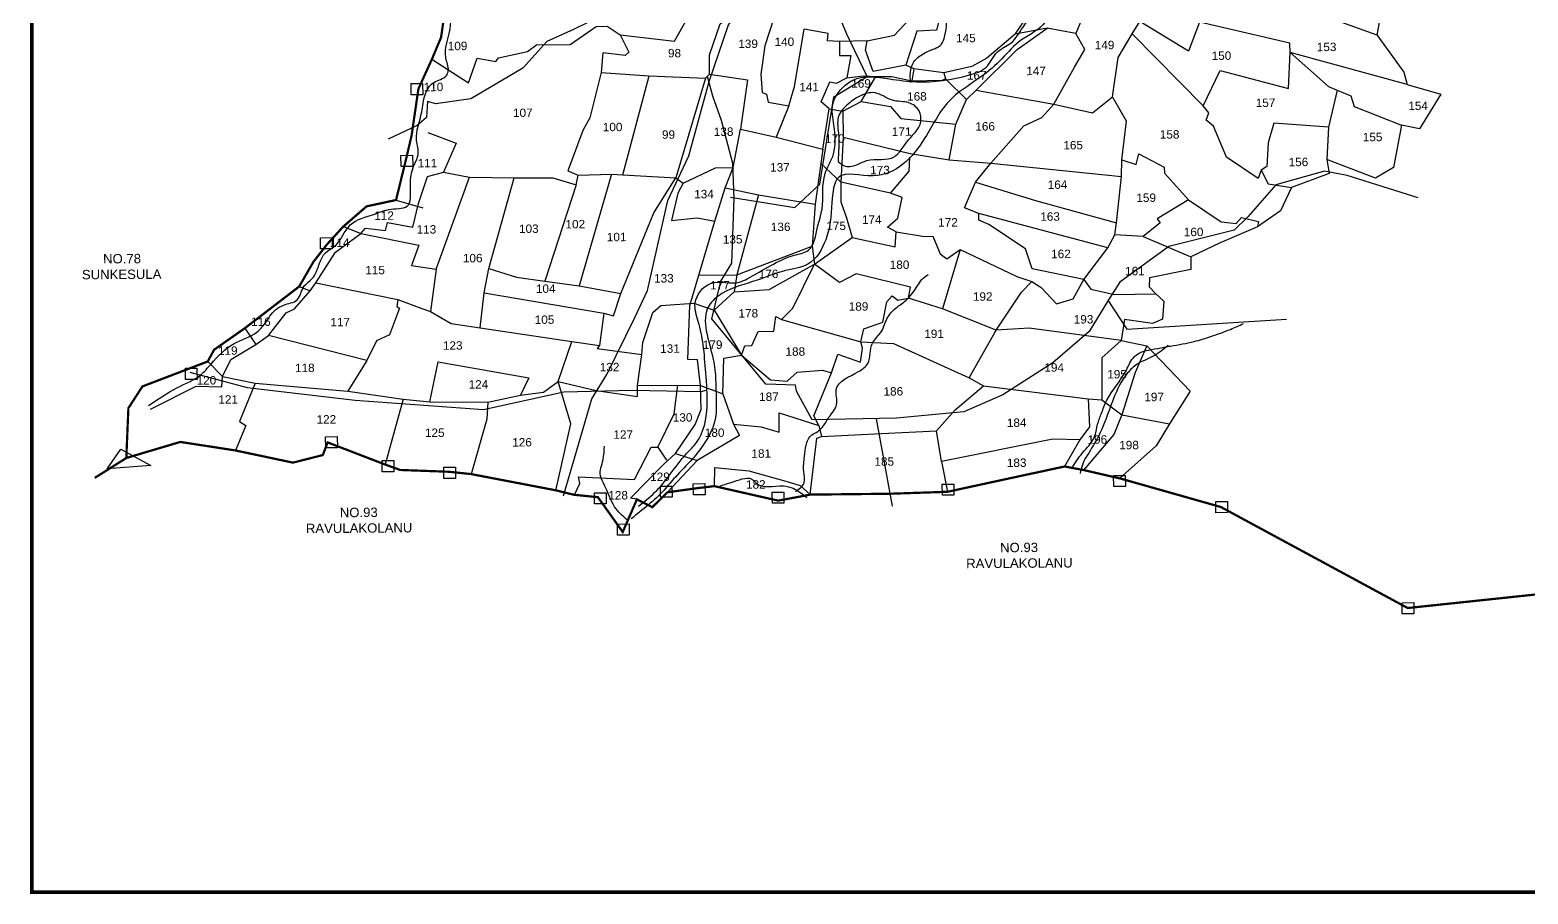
# Model space of a CAD drawing. Header units: inches. Extents: x 200798 to 217883, y 1619867 to 1626420.
# Drawn here: x 200798 to 204829, y 1619972 to 1622296 of the extents above; entities that cross this region are included whole.
import ezdxf
from ezdxf.enums import TextEntityAlignment as Align

# ---------------------------------------------------------------- set-up
doc = ezdxf.new("R2010")
doc.units = ezdxf.units.IN
doc.header["$LTSCALE"] = 15
doc.header["$MEASUREMENT"] = 0
for name, color, linetype in [('DIMENSION', 7, 'Continuous'), ('PLOT', 7, 'Continuous'), ('ROAD', 1, 'Continuous'), ('STREAM', 4, 'Continuous'), ('TEXT', 1, 'Continuous'), ('VILLAGAE BOUNDRY STONES', 1, 'Continuous'), ('VILLAGE BOUNADRY', 5, 'Continuous'), ('VILLAGE BOUNDRY', 5, 'Continuous')]:
    doc.layers.add(name, color=color, linetype=linetype)
doc.styles.get("Standard").update_dxf_attribs({"font": 'arial.ttf'})

msp = doc.modelspace()

# ---------------------------------------------------------------- linework, layer by layer
at = {"layer": 'PLOT'}
for points in [[(201879.9, 1622217.5), (201978.5, 1622153.4), (202001.9, 1622219.8), (202051.4, 1622211.2), (202059.1, 1622220.8), (202137.2, 1622238), (202160.9, 1622256.1), (202251.7, 1622256.7), (202321.4, 1622304.7), (202351.2, 1622305.5), (202386.6, 1622282.5), (202532.9, 1622265.7), (202578.9, 1622347.7), (202621.3, 1622343.2), (202646.8, 1622370.8), (202683.6, 1622395.5), (202698, 1622379.5), (202736.8, 1622412.8), (202781.9, 1622441.2), (202780, 1622478.3)], [(204456.7, 1622463.8), (204422.3, 1622282.2), (204495.4, 1622181.8), (204503.7, 1622148.8), (204594.2, 1622122.6), (204536.7, 1622030.2), (204488.4, 1622039.7), (204467.6, 1621925.8), (204418.7, 1621896.9), (204287.8, 1621947.7), (204294.3, 1621909.4), (204192.6, 1621872), (204162.7, 1621809.3), (204101.3, 1621766), (204000.6, 1621723.3), (203922.2, 1621685.2), (203922.1, 1621651.6), (203810.5, 1621629.4), (203809.7, 1621605.3), (203827.8, 1621585.8), (203849.3, 1621566.3), (203845.2, 1621518), (203818.5, 1621506.2), (203743.3, 1621517.3), (203734.8, 1621460.9), (203803.7, 1621446.2), (203919.9, 1621324.7), (203864.2, 1621236.3), (203828.9, 1621177.1), (203730.2, 1621089.7)], [(202902.9, 1622386.7), (202799.4, 1622402.5), (202784.2, 1622341), (202800.5, 1622330.5), (202775.4, 1622253), (202764.7, 1622177.2), (202768.2, 1622127.8), (202780.1, 1622122.9), (202784.6, 1622101.6), (202839.8, 1622091.4), (202855.1, 1622143.4), (202881.8, 1622297.9)], [(203050.5, 1622266.5), (203124.6, 1622281.6), (203176.6, 1622337.3), (203206, 1622422.7)], [(203660.7, 1622404.6), (203612, 1622285.8), (203535.4, 1622300.8), (203502.5, 1622294.2), (203449.1, 1622284.6), (203482.4, 1622333)], [(202386.6, 1622282.5), (202409.7, 1622236.3), (202399.7, 1622226.9), (202339.6, 1622234), (202334.9, 1622181.7), (202464, 1622172.6), (202616.2, 1622166.2), (202626.7, 1622176.9), (202626.4, 1622228.8), (202655.2, 1622312.2), (202687, 1622336.8), (202698, 1622379.5)], [(204217.3, 1622356), (204422.3, 1622282.2)], [(203247.1, 1622333.4), (203237.4, 1622295.1), (203184.7, 1622292.6), (203155.2, 1622201.2), (203067.4, 1622184.2), (203046.2, 1622241.1), (203050.5, 1622266.5), (202976.3, 1622265.1), (202944.6, 1622266.6), (202946.2, 1622286.6), (202881.8, 1622297.9)], [(203633.6, 1621624.9), (203698.6, 1621709.4), (203717, 1621745), (203721.6, 1621776.9), (203735.1, 1621901.7), (203736.6, 1621946.7), (203748.5, 1622050.3), (203711.3, 1622115.5), (203726.2, 1622221.3), (203763.7, 1622285), (203784.6, 1622318.5)], [(204503.7, 1622148.8), (204188.8, 1622235.5), (204188.6, 1622259.9), (203944.8, 1622316.9), (203915.5, 1622238.9), (203784.6, 1622318.5)], [(201868.5, 1622020.2), (201944.6, 1621991.5), (201910.5, 1621913.6), (201981.1, 1621899.7), (202101.3, 1621898.2), (202205.3, 1621898.4), (202267.6, 1621879.1), (202273.4, 1621905.4), (202363.2, 1621907.7), (202393.7, 1621906.1), (202536.1, 1621897.6), (202556, 1621883.4), (202642.9, 1621925.2), (202690.1, 1621925.5), (202709.7, 1622029), (202806.1, 1622007), (202931.3, 1621975), (202948.4, 1622083.9), (202927.5, 1622102.5), (202950.4, 1622156.4), (202968.4, 1622153), (202996.3, 1622166.9), (202996.3, 1622166.9), (203041.1, 1622172.6), (203074, 1622170.5), (203117.1, 1622170.2), (203171.5, 1622159.2), (203252.3, 1622161), (203261.3, 1622164.1), (203318.5, 1622108.4), (203344.6, 1622134.2), (203454.6, 1622243.3), (203535.4, 1622300.8)], [(202976.3, 1622265.1), (202976.7, 1622227.3), (203007, 1622226.9), (202996.3, 1622166.9)], [(203449.1, 1622284.6), (203372.8, 1622219.9), (203332.8, 1622197.6), (203256.9, 1622180.5), (203261.3, 1622164.1)], [(203633.6, 1621624.9), (203494.6, 1621653), (203477.3, 1621707), (203378, 1621772.9), (203351.8, 1621784.6), (203351, 1621801.9), (203312.5, 1621817.3), (203342.3, 1621886.6), (203383.7, 1621937.8), (203472.6, 1622037.8), (203521.2, 1622060.4), (203553.2, 1622096.3), (203608.6, 1622195.5), (203636.3, 1622242.9), (203612, 1622285.8)], [(203763.7, 1622285), (203955.1, 1622091.8), (204000.7, 1622186.4), (204184.8, 1622138.3), (204188.8, 1622235.5), (204292.2, 1622143.5), (204315.4, 1622133.7), (204352.4, 1622118.3), (204361.3, 1622090.3), (204488.4, 1622039.7)], [(203256.9, 1622180.5), (203176.9, 1622191.1), (203155.2, 1622201.2)], [(203176.9, 1622191.1), (203171.5, 1622159.2)], [(202334.9, 1622181.7), (202304.6, 1622059.8), (202285.5, 1622025.3), (202245.6, 1621916.8), (202273.4, 1621905.4)], [(202393.7, 1621906.1), (202464, 1622172.6)], [(202616.2, 1622166.2), (202536.1, 1621897.6)], [(202626.7, 1622176.9), (202728.5, 1622161.3), (202709.7, 1622029)], [(202948.4, 1622083.9), (202985.1, 1622077.4), (203034.4, 1622103.4), (203074, 1622170.5)], [(203034.4, 1622103.4), (203113.7, 1622090.2), (203141.9, 1622057.9), (203289.1, 1622042.5), (203318.5, 1622108.4)], [(203344.6, 1622134.2), (203553.2, 1622096.3), (203657.1, 1622073.1), (203711.3, 1622115.5)], [(204315.4, 1622133.7), (204292.3, 1622034.2), (204287.8, 1621947.7)], [(202839.8, 1622091.4), (202806.1, 1622007)], [(202985.1, 1622077.4), (202986.4, 1622007), (202979.7, 1621886.6), (202980.1, 1621833.3), (202995.1, 1621790.6), (203010.6, 1621738)], [(204111.3, 1621918.4), (204102.7, 1621896.5), (204017.4, 1621953.3), (203982.4, 1622036.7), (203962.9, 1622052.8), (203970.3, 1622072.8), (203955.1, 1622091.8)], [(203272, 1621946.2), (203289.1, 1622042.5)], [(204292.3, 1622034.2), (204145.4, 1622045), (204130.2, 1621991.9), (204126.3, 1621928.5), (204111.3, 1621918.4), (204130.3, 1621882.3), (204192.6, 1621872)], [(202986.4, 1622007), (203167, 1621963.3), (203272, 1621946.2), (203383.7, 1621937.8), (203735.1, 1621901.7)], [(202931.3, 1621975), (202926, 1621936.4), (202910.9, 1621827.3), (202903.1, 1621714), (202909.2, 1621666.3)], [(203113.6, 1621857), (203164.1, 1621916.3), (203165.7, 1621953.4)], [(203736.6, 1621946.7), (203774.4, 1621934.1), (203782.3, 1621962.8), (203850.1, 1621927.1), (203851.4, 1621910.3), (203915.7, 1621838.9), (204003.6, 1621779.6), (204043.6, 1621775.5), (204057.9, 1621791.2), (204104.2, 1621780.3), (204101.3, 1621766)], [(201122.6, 1621275.7), (201245.1, 1621337.6), (201314.1, 1621335.6), (201316.1, 1621364.2), (201338.8, 1621409.5), (201405.6, 1621450.1), (201439.6, 1621474.3), (201487.7, 1621535.2), (201510.4, 1621546.1), (201552.1, 1621594.3), (201567.5, 1621615.4), (201620.4, 1621698.3), (201688.4, 1621747.9), (201700.9, 1621763), (201754.9, 1621756.8), (201760.1, 1621777.8), (201828.5, 1621765.7), (201843.7, 1621829.3), (201867.7, 1621901.4), (201910.5, 1621913.6)], [(202363.2, 1621907.7), (202275.9, 1621607.3)], [(202431.4, 1621033.5), (202414.3, 1621036.4), (202503.5, 1621128), (202535.6, 1621156.4), (202588.5, 1621234.9), (202604.4, 1621274.6), (202602.4, 1621339.6), (202594.4, 1621408.5), (202568.1, 1621409.5), (202573.6, 1621554.9), (202597.6, 1621636.4), (202640.9, 1621781.2), (202668.4, 1621871.1), (202690.1, 1621925.5)], [(203128.9, 1621752.4), (203105.5, 1621765.3), (203133.6, 1621789.3), (203145.1, 1621845.3), (203113.6, 1621857), (202979.7, 1621886.6), (202926, 1621936.4)], [(201641.4, 1621767.1), (201688.4, 1621747.9), (201844.4, 1621717.3), (201824.8, 1621662.2), (201891, 1621652.6), (201981.1, 1621899.7)], [(202009.8, 1621494.7), (202020.6, 1621588.5), (202033.2, 1621654.6), (202101.3, 1621898.2)], [(202033.2, 1621654.6), (202107.5, 1621631.2), (202183.7, 1621619.7), (202275.9, 1621607.3), (202388.2, 1621587.1), (202476.8, 1621803.9), (202536.1, 1621897.6)], [(202267.6, 1621879.1), (202183.7, 1621619.7)], [(202556, 1621883.4), (202541.8, 1621857), (202524.5, 1621783.3), (202593.7, 1621790.8), (202640.9, 1621781.2)], [(202668.4, 1621871.1), (202758.7, 1621852.5), (202910.9, 1621827.3)], [(203342.3, 1621886.6), (203504.3, 1621837.1), (203721.6, 1621776.9)], [(201783.2, 1621838.4), (201855.7, 1621817.4)], [(202758.7, 1621852.5), (202700.2, 1621637.3), (202692.7, 1621591.4)], [(203915.7, 1621838.9), (203831.1, 1621787.7), (203839.3, 1621777.2), (203793.3, 1621740), (203717, 1621745)], [(203698.6, 1621709.4), (203351, 1621801.9)], [(201567.5, 1621615.4), (201788, 1621570.4), (201852.3, 1621546.3), (201876.3, 1621538.7), (201931.2, 1621506.1), (202009.8, 1621494.7), (202255.9, 1621457.5), (202330.3, 1621447.2), (202330.3, 1621447.2), (202324.5, 1621438.8), (202444.5, 1621423.3), (202446.9, 1621454.9), (202474.1, 1621536.2), (202496.1, 1621554.4), (202584.7, 1621560.6), (202639, 1621542.6), (202692.7, 1621591.4), (202787.5, 1621598.1), (202909.2, 1621666.3), (203010.6, 1621738), (203126.6, 1621712.6), (203128.9, 1621752.4), (203205.3, 1621740.6), (203227.9, 1621741.1), (203247.4, 1621693.2), (203265.1, 1621680.2), (203301, 1621705.2), (203453.2, 1621632.6), (203493.6, 1621619.1), (203519.5, 1621603.1), (203560.1, 1621559.5), (203605.1, 1621572.4), (203633.6, 1621624.9), (203653, 1621598.6), (203716.2, 1621584.6), (203827.8, 1621585.8)], [(203793.3, 1621740), (203922.2, 1621685.2)], [(202597.6, 1621636.4), (202700.2, 1621637.3), (202903.1, 1621714)], [(203301, 1621705.2), (203253.3, 1621545.9)], [(202662.4, 1621317.2), (202664.9, 1621413.3), (202712.4, 1621420.9), (202721.9, 1621446.3), (202740.7, 1621447.1), (202758, 1621484.9), (202799.5, 1621485.8), (202805.5, 1621525.4), (202820.6, 1621516.7), (202851.2, 1621547.3), (202909.2, 1621666.3)], [(203734.8, 1621460.9), (203627.6, 1621475.1), (203487, 1621494), (203397.6, 1621488.2), (203253.3, 1621545.9), (203162, 1621574.8), (203167.2, 1621603.7), (203021.7, 1621640), (202976.6, 1621616.8), (202909.2, 1621666.3)], [(201891, 1621652.6), (201876.3, 1621538.7)], [(203325, 1621360), (203397.6, 1621488.2), (203466.4, 1621590.8), (203493.6, 1621619.1)], [(201522.6, 1621605.8), (201552.1, 1621594.3)], [(202020.6, 1621588.5), (202342.5, 1621533.8), (202368.6, 1621527), (202388.2, 1621587.1)], [(202820.6, 1621516.7), (203033.5, 1621456.9), (203041.9, 1621491.6), (203093.3, 1621510.2), (203104.2, 1621564.2), (203118.5, 1621580.6), (203133.7, 1621569.4), (203162, 1621574.8)], [(201788, 1621570.4), (201785.6, 1621552.1), (201792.7, 1621547.5), (201765.3, 1621476), (201730.2, 1621459.7), (201704.3, 1621406.5), (201653.1, 1621324.2)], [(202639, 1621542.6), (202712.4, 1621420.9), (202790.7, 1621355.2), (202835.9, 1621351.3), (202862.9, 1621375), (202930.4, 1621380.9), (202954.5, 1621373.9), (202972.2, 1621424), (203033.3, 1621402.7), (203038.5, 1621440.1), (203033.5, 1621456.9), (203121.6, 1621452.8), (203325, 1621360), (203363.6, 1621338.4)], [(202342.5, 1621533.8), (202330.3, 1621447.2)], [(201375.9, 1621493.3), (201405.6, 1621450.1)], [(201704.3, 1621406.5), (201439.6, 1621474.3)], [(203734.8, 1621460.9), (203682.6, 1621414.1), (203682.7, 1621300.6)], [(202213.6, 1621057.6), (202253.6, 1621236.7), (202219.4, 1621350), (202255.9, 1621457.5)], [(202433, 1621339.2), (202444.5, 1621423.3)], [(203803.7, 1621446.2), (203771.9, 1621374.7), (203736.5, 1621260.7), (203714.6, 1621207.6), (203633.4, 1621112.2)], [(201276.5, 1621404.2), (201316.1, 1621364.2), (201404.2, 1621346.2), (201653.1, 1621324.2), (201802.3, 1621302.4), (201873.9, 1621295.8), (202030.2, 1621295.1), (202117.7, 1621313.3), (202180.3, 1621321.6), (202219.4, 1621350), (202321.8, 1621326.4), (202433.2, 1621310), (202433, 1621339.2), (202541.3, 1621340.3), (202602.4, 1621339.6), (202662.4, 1621317.2), (202691.5, 1621235.6), (202707.8, 1621205.2), (202593.9, 1621138), (202513.2, 1621052.3)], [(201873.9, 1621295.8), (201896.1, 1621402.8), (202140.4, 1621360.6), (202117.7, 1621313.3)], [(201404.2, 1621346.2), (201361.7, 1621242.9), (201378.7, 1621231.7), (201351, 1621164.9)], [(202488, 1621173.5), (202531.8, 1621263.2), (202541.3, 1621340.3)], [(202691.5, 1621235.6), (202765.4, 1621228.5), (202813.7, 1621214.5), (202814.5, 1621266.4), (202920.6, 1621231.8), (202928.3, 1621202.1), (203089.8, 1621210.8), (203237.6, 1621217.4), (203287.6, 1621273.9), (203363.6, 1621338.4), (203645.9, 1621304), (203682.7, 1621300.6), (203736.5, 1621260.7), (203864.2, 1621236.3)], [(202920.6, 1621231.8), (202907.2, 1621258.3), (202954.5, 1621373.9)], [(201802.3, 1621302.4), (201779.2, 1621218.3), (201753.9, 1621127)], [(203645.9, 1621304), (203649.4, 1621228.8), (203623.2, 1621193.1), (203582.3, 1621121.8)], [(202030.2, 1621295.1), (202027.1, 1621248.9), (201984.9, 1621101.4)], [(203623.2, 1621193.1), (203550.3, 1621195.6), (203250.8, 1621135.1), (203237.6, 1621217.4)], [(202639.7, 1621068.9), (202641.3, 1621119.4), (202732.2, 1621110.1), (202831.7, 1621082.4), (202870.2, 1621070.6), (202897.6, 1621046.1), (202915.3, 1621197.6), (202928.3, 1621202.1)], [(202263.4, 1621045.5), (202277.9, 1621075.7), (202274.3, 1621094.1), (202424.7, 1621087), (202469.5, 1621174.1), (202488, 1621173.5), (202511.4, 1621138.5)], [(202535.6, 1621156.4), (202593.9, 1621138)], [(203250.8, 1621135.1), (203267.1, 1621053.7)]]:
    msp.add_lwpolyline(points, dxfattribs=at)
at = {"layer": 'ROAD'}
for points in [[(202233.9, 1621042.9), (202310.4, 1621303.5), (202350.1, 1621369.4), (202426.3, 1621524.3), (202459.6, 1621595.3), (202514.1, 1621837.5), (202571.4, 1621957.4), (202626.2, 1622157.1), (202678, 1622309.8), (202770.3, 1622422.5), (202788, 1622468.1), (202776.1, 1622501.8), (202795.6, 1622552.6), (202871.2, 1622625.9), (202973.7, 1622728.5), (203038.4, 1622850.7), (203071.5, 1622940), (203089.2, 1623069.7), (203081.9, 1623160.3), (203103.4, 1623174.9)], [(202683.6, 1621845.7), (202856.7, 1621818), (202923.8, 1621880.7), (202960.8, 1622115.8), (203050.6, 1622170.1), (202996, 1622284.1), (202923.9, 1622460.6), (202881.9, 1622479.6), (202792.8, 1622483.2), (202650.4, 1622430.7), (202519.8, 1622389.1), (202376.2, 1622353.7), (202260.7, 1622297.1), (202189, 1622264.4), (202124, 1622193.2), (201984, 1622110.7), (201890.7, 1622097.2), (201867.7, 1622103.2), (201864.8, 1622060.3), (201840.2, 1622038.6), (201762.1, 1622001.6)], [(204533.4, 1621844.6), (204342.4, 1621904.2), (204281.9, 1621915.8), (204150.7, 1621879.4), (204075.5, 1621793), (204038.1, 1621757.2), (203862.6, 1621713.7), (203730.4, 1621617.6), (203700.6, 1621569.7), (203648.4, 1621485.2), (203550.3, 1621400.8), (203415.7, 1621314.1), (203310.8, 1621268.3), (203129.5, 1621252), (202903.1, 1621247.2), (202860.7, 1621324.1), (202857.8, 1621340.1), (202778.4, 1621342.8), (202633.3, 1621518.7), (202657.3, 1621619.7), (202687, 1621668.2), (202693.3, 1621842.6), (202689.4, 1621936.9), (202658.6, 1622052.5), (202635.6, 1622117.8), (202621.2, 1622170.2)], [(203698.6, 1621569.4), (203749.7, 1621491.1), (204179.7, 1621518.3)], [(201228.4, 1621375.7), (201382.8, 1621333.8), (201672.9, 1621300.2), (202018.6, 1621274.6), (202234.6, 1621322.5), (202418.5, 1621327.1), (202604.8, 1621323.3), (202616.7, 1621326.9)], [(203074.7, 1621250.2), (203118.3, 1621014.8)]]:
    msp.add_lwpolyline(points, dxfattribs=at)
at = {"layer": 'STREAM'}
for points, knots in [([(203713.3, 1623335.1), (203719.4, 1623166.7), (203710.4, 1623121.5), (203702.8, 1623043.3), (203702.2, 1622950), (203697.3, 1622878.5), (203730.1, 1622822), (203712.7, 1622765.1), (203731, 1622697.6), (203692.6, 1622645.5), (203657.8, 1622593.9), (203645.8, 1622538.8), (203650.6, 1622475.8), (203583.6, 1622442), (203560.9, 1622374), (203528.1, 1622300.4), (203456.4, 1622269.5), (203408.6, 1622209.6), (203344.2, 1622158.2), (203258.3, 1622106.8), (203214.1, 1622010.1), (203153.1, 1621930.7), (203070.1, 1621890.2), (202962.7, 1621926.1), (202955.2, 1621815.1), (202949.5, 1621739.1), (202901.7, 1621657.8), (202822.7, 1621650.6), (202748.6, 1621617.2), (202674.2, 1621601.9), (202593, 1621534), (202636.1, 1621437.7), (202643.9, 1621356.1), (202644.4, 1621303.8), (202646.6, 1621244.1), (202618.2, 1621188.5), (202578.3, 1621137.2), (202538.2, 1621098.9), (202490.3, 1621039.2), (202447, 1621005.5), (202416.1, 1620981.4)], [3114.346054, 3114.346054, 3114.346054, 3114.346054, 3193.735638, 3551.129199, 3860.237759, 4091.818524, 4212.253611, 4457.177755, 4617.051632, 4846.70395, 5023.899045, 5212.94387, 5382.461137, 5568.906108, 5838.426719, 6049.483577, 6310.152673, 6539.289079, 6771.900422, 7096.627169, 7466.504332, 7759.012172, 8032.626799, 8327.488701, 8551.314179, 8873.504696, 9132.118729, 9339.457715, 9587.947941, 9909.075697, 10059.676047, 10522.132654, 10699.888244, 10862.269999, 11019.443436, 11262.635003, 11432.845417, 11641.186226, 11789.587045, 12160.95051, 12160.95051, 12160.95051, 12160.95051]), ([(202435.7, 1621015.3), (202450.6, 1621026.8), (202482.7, 1621051.6), (202522.6, 1621102.2), (202556.7, 1621149.8), (202608.7, 1621199.3), (202625.2, 1621281.2), (202616.4, 1621368.9), (202611.8, 1621446), (202598.8, 1621507.4), (202578, 1621567), (202629.5, 1621632.6), (202691.2, 1621607.5), (202743.4, 1621634.2), (202790.4, 1621662.1), (202843.3, 1621689.8), (202907.8, 1621699.9), (202914.2, 1621762.8), (202937.5, 1621827.3), (202924.6, 1621897.8), (202968.7, 1621964.9), (202964.6, 1622031), (202950.9, 1622096), (202979.1, 1622138), (203028.6, 1622176.7), (203103.8, 1622164.8), (203206.5, 1622150.8), (203294.2, 1622164.1), (203377, 1622189.8), (203394.6, 1622240.7), (203444.9, 1622258), (203474.2, 1622317.9), (203538.2, 1622367.8), (203584.7, 1622443.9), (203593.9, 1622519), (203624.9, 1622566.5), (203634.9, 1622626.8), (203680.2, 1622673.6), (203714.2, 1622738.1), (203705.7, 1622795.8), (203696.2, 1622842.2), (203687.7, 1622886.1), (203654.4, 1622951.4), (203690, 1623036.9), (203684.5, 1623118.4), (203680.6, 1623160.1), (203677.2, 1623335.5)], [0, 0, 0, 0, 179.244014, 385.375465, 610.367919, 738.208002, 1061.49559, 1348.332001, 1588.767154, 1791.561908, 1953.150964, 2164.277418, 2412.453087, 2483.826412, 2713.081484, 2934.241978, 3064.500984, 3275.926997, 3434.350673, 3739.734995, 3899.215539, 4169.768214, 4346.045987, 4508.665109, 4618.232938, 4931.881667, 5164.976515, 5621.231737, 5778.937304, 5942.790141, 6079.183836, 6250.02023, 6546.641575, 6848.703159, 7069.783153, 7254.860428, 7377.927314, 7639.223077, 7857.343013, 8043.949206, 8177.278168, 8311.876833, 8469.209287, 8852.954357, 9108.894869, 9250.090542, 9250.090542, 9250.090542, 9250.090542])]:
    msp.add_open_spline(points, degree=3, knots=knots, dxfattribs=at)
for points in [[(201117.1, 1621285.5), (201195.4, 1621334.2), (201257.6, 1621368.4), (201285.4, 1621397.2), (201347.4, 1621452.2), (201409, 1621483.2), (201430.9, 1621506.8), (201458.6, 1621542.7), (201480.7, 1621555.9), (201517.1, 1621570), (201536.3, 1621607.2), (201557, 1621626.2), (201577.5, 1621668.6), (201593.6, 1621696.6), (201616.9, 1621713.1), (201660.1, 1621771.4), (201725.6, 1621800.5), (201769.7, 1621813.8), (201817.1, 1621825.8), (201822.1, 1621849.9), (201821.9, 1621887.6), (201832.6, 1621933.8), (201842.8, 1621961.2), (201838.6, 1621998.5), (201852.4, 1622075.3), (201861.2, 1622121.5), (201885, 1622154.8), (201918.7, 1622173.3), (201923.8, 1622186.3), (201917.1, 1622220.7), (201930.1, 1622308.8), (201927, 1622378.3), (201955.8, 1622451.6), (201990.9, 1622540.9), (201996.6, 1622568.8), (201993.2, 1622590.3), (201995.7, 1622598.4), (201952.1, 1622601.3), (201902.1, 1622602.9), (201879.9, 1622602.8)], [(203167.6, 1622154), (203174.4, 1622206.8), (203199, 1622229.7), (203228.9, 1622244.2), (203247, 1622253.5), (203257.9, 1622272.4), (203265.9, 1622339.1), (203272.8, 1622384.7), (203291.3, 1622432.3), (203305.5, 1622452.6), (203298.7, 1622497.4), (203268.5, 1622525.8), (203243.6, 1622555.5), (203243.4, 1622581.6)], [(202972.5, 1621942.2), (202973.6, 1622017.8), (202975.6, 1622068.4), (202992.5, 1622089.5), (203027.5, 1622116.1), (203072, 1622126.5), (203118.7, 1622106.6), (203163.2, 1622099.7), (203190.5, 1622078), (203195.2, 1622049.7), (203156.7, 1621993.2), (203137.5, 1621966.8), (203125, 1621955.4), (203049.4, 1621944.3), (203026.4, 1621934.5), (202992.4, 1621929.4), (202972.5, 1621942.2)], [(202858.1, 1621054.8), (202881.3, 1621077.7), (202880.4, 1621108.8), (202882.1, 1621148.9), (202886.4, 1621178.7), (202902.4, 1621206.7), (202917.9, 1621215.9), (202930.1, 1621227), (202948.1, 1621254.3), (202968.6, 1621288.1), (202967.7, 1621329.1), (203027.6, 1621376.8), (203052.7, 1621399), (203065.3, 1621453.5), (203089.1, 1621484.4), (203106.3, 1621523.4), (203132.1, 1621550.7), (203159.1, 1621572.3), (203177.1, 1621593.8), (203188.7, 1621611.4), (203201.5, 1621628.3), (203216.3, 1621638.1)], [(203601.3, 1621115.9), (203630.6, 1621158.6), (203661.9, 1621199.8), (203671, 1621235.2), (203681.4, 1621265.2), (203695.3, 1621298.6), (203748.4, 1621381.2), (203769.6, 1621417), (203833.2, 1621439.4), (203867.2, 1621445.7), (203930.9, 1621457.9), (203975.8, 1621471.6), (204028.4, 1621490.6), (204063.6, 1621506.3)], [(203861.1, 1621447.7), (203820.8, 1621418.2), (203777.1, 1621396.8), (203750.9, 1621372.3), (203714, 1621304.9), (203689.7, 1621239.8), (203654.9, 1621170.7), (203630, 1621126.1), (203624.1, 1621102.9)], [(202405.7, 1620977.6), (202371.3, 1621013.4), (202344.5, 1621070.9), (202333.3, 1621096.8), (202340.3, 1621140.2), (202343.7, 1621176.4)], [(202654.5, 1621069.6), (202692.6, 1621081.5), (202745.8, 1621084.5), (202751.6, 1621078), (202825.6, 1621069.5), (202851.6, 1621063.2), (202888.7, 1621038.2)]]:
    msp.add_spline(points, degree=3, dxfattribs=at)
at = {"layer": 'VILLAGAE BOUNDRY STONES'}
for points in [[(201823.5, 1622151.4), (201854.7, 1622151.6), (201854.9, 1622121.6), (201823.7, 1622121.4)], [(201796.5, 1621958.4), (201827.8, 1621958.6), (201828, 1621928.7), (201796.7, 1621928.5)], [(201579.6, 1621736.9), (201610.9, 1621737.2), (201611.1, 1621707.2), (201579.9, 1621707)], [(201216.3, 1621385.8), (201247.5, 1621386), (201247.8, 1621356.1), (201216.5, 1621355.8)], [(201593.8, 1621201.9), (201625, 1621202.1), (201625.3, 1621172.1), (201594, 1621171.9)], [(201746, 1621137.5), (201777.3, 1621137.7), (201777.5, 1621107.7), (201746.2, 1621107.5)], [(201912, 1621119.6), (201943.3, 1621119.8), (201943.5, 1621089.9), (201912.2, 1621089.6)], [(203714.2, 1621097.6), (203745.4, 1621097.8), (203745.6, 1621067.8), (203714.4, 1621067.6)], [(202494.4, 1621068.9), (202525.7, 1621069.1), (202525.9, 1621039.2), (202494.6, 1621039)], [(202583.1, 1621075.4), (202614.4, 1621075.6), (202614.6, 1621045.6), (202583.3, 1621045.4)], [(203252.9, 1621074.2), (203284.2, 1621074.5), (203284.4, 1621044.5), (203253.2, 1621044.3)], [(202317, 1621051.1), (202348.3, 1621051.3), (202348.5, 1621021.3), (202317.2, 1621021.1)], [(202795.6, 1621052.8), (202826.8, 1621053.1), (202827.1, 1621023.1), (202795.8, 1621022.9)], [(203988.8, 1621027.5), (204020.1, 1621027.7), (204020.3, 1620997.7), (203989, 1620997.5)], [(202379, 1620967), (202410.3, 1620967.2), (202410.5, 1620937.3), (202379.2, 1620937)], [(204490.6, 1620755.4), (204521.8, 1620755.7), (204522.1, 1620725.7), (204490.8, 1620725.5)]]:
    msp.add_lwpolyline(points, close=True, dxfattribs=at)
msp.add_lwpolyline([(201006.1, 1621115.6), (201042.3, 1621168.6), (201123.1, 1621124.3), (201006.1, 1621115.6)], dxfattribs=at)
at = {"layer": 'VILLAGE BOUNADRY', "const_width": 10}
msp.add_lwpolyline([(200803.1, 1625989.3), (207360, 1625989.3), (207360, 1619977), (200803.1, 1619977)], close=True, dxfattribs=at)
at = {"layer": 'VILLAGE BOUNDRY', "const_width": 6}
msp.add_lwpolyline([(204861.1, 1620778.7), (204505.4, 1620741.1), (204002.4, 1621012.9), (203733.2, 1621089.1), (203633.4, 1621112.2), (203582.3, 1621121.8), (203439.6, 1621091.1), (203267.1, 1621053.7), (203113.2, 1621048.5), (202897.6, 1621046.1), (202877.6, 1621042.3), (202811.4, 1621029.9), (202639.7, 1621068.9), (202595, 1621063.6), (202513.2, 1621052.3), (202472.9, 1621012.3), (202431.4, 1621033.5), (202393.2, 1620945.6), (202326.3, 1621039.3), (202263.4, 1621045.5), (202246, 1621049.5), (202213.6, 1621057.6), (201984.9, 1621101.4), (201925.3, 1621107.6), (201794.5, 1621112.4), (201753.9, 1621127), (201599.1, 1621186.5), (201586.1, 1621152.5), (201505.9, 1621132.1), (201351, 1621164.9), (201202.7, 1621187.8), (201057.4, 1621144.6), (200972.5, 1621091.1), (201057.4, 1621144.6), (201063, 1621278.7), (201100.7, 1621337), (201276.5, 1621404.2), (201293.6, 1621435.7), (201375.9, 1621493.3), (201522.6, 1621605.8), (201561, 1621672.3), (201597.9, 1621719.6), (201641.4, 1621767.1), (201703.9, 1621821.3), (201783.2, 1621838.4), (201809.8, 1621946.9), (201825.1, 1622012), (201843.3, 1622137), (201879.9, 1622217.5), (201904.3, 1622275.5), (201919.3, 1622378.2)], dxfattribs=at)

# ---------------------------------------------------------------- texts
at = {"layer": 'DIMENSION'}
for s, p in [('109', (201948.7, 1622252.7)), ('139', (202730.5, 1622258.5)), ('140', (202828.1, 1622263.9)), ('145', (203316.5, 1622273.8)), ('149', (203689.7, 1622255.1)), ('98', (202532.5, 1622233.3)), ('150', (204004.3, 1622226.5)), ('153', (204287.2, 1622250.1)), ('167', (203345.6, 1622173.4)), ('147', (203505.3, 1622185.6)), ('110', (201883.9, 1622142.4)), ('141', (202894.8, 1622142.3)), ('169', (203034.4, 1622151.8)), ('168', (203184.8, 1622117)), ('157', (204122.9, 1622099.9)), ('154', (204533.3, 1622091.7)), ('107', (202124.3, 1622072.9)), ('100', (202366, 1622034.7)), ('99', (202516.4, 1622014.4)), ('138', (202664.7, 1622022.1)), ('171', (203143.6, 1622022.4)), ('166', (203368.3, 1622036.5)), ('158', (203864.8, 1622014.8)), ('170', (202964.1, 1622003.6)), ('165', (203605.2, 1621985.9)), ('155', (204411, 1622007.8)), ('111', (201867.5, 1621937.5)), ('156', (204211.4, 1621940.6)), ('137', (202816.2, 1621926.4)), ('173', (203085.4, 1621918.9)), ('134', (202611.9, 1621854.3)), ('164', (203563.1, 1621879.7)), ('159', (203801.7, 1621844.6)), ('112', (201751, 1621796.4)), ('102', (202265.5, 1621773.4)), ('175', (202967.5, 1621768.9)), ('174', (203063.2, 1621785.6)), ('172', (203268.3, 1621778.3)), ('163', (203543.1, 1621793.9)), ('113', (201864.9, 1621759.4)), ('103', (202140.5, 1621761.2)), ('101', (202376.8, 1621738.9)), ('135', (202689, 1621732.7)), ('136', (202818.1, 1621766.2)), ('160', (203929.3, 1621752.5)), ('114', (201631.6, 1621723.6)), ('162', (203572.4, 1621693.4)), ('115', (201726.8, 1621649.8)), ('106', (201989.5, 1621682.1)), ('180', (203138, 1621664.3)), ('161', (203771.2, 1621647.4)), ('133', (202503.9, 1621627.8)), ('177', (202654.8, 1621609.3)), ('176', (202785.5, 1621639.7)), ('104', (202185.9, 1621600)), ('192', (203361.8, 1621578.8)), ('178', (202731.1, 1621533.8)), ('189', (203027.7, 1621552.1)), ('116', (201419.5, 1621511)), ('117', (201632.9, 1621510)), ('105', (202182.7, 1621516.7)), ('193', (203633.2, 1621517.6)), ('123', (201935.7, 1621447.1)), ('179', (202635.1, 1621449.4)), ('191', (203231, 1621478.6)), ('119', (201330.4, 1621433.4)), ('131', (202520.3, 1621438.8)), ('188', (202857.6, 1621430.8)), ('118', (201537.8, 1621386.9)), ('132', (202357.8, 1621389)), ('194', (203554.1, 1621388.1)), ('195', (203723.3, 1621370)), ('120', (201272.9, 1621353.5)), ('124', (202004.9, 1621342.5)), ('121', (201331.5, 1621302.1, -18.2)), ('187', (202786.6, 1621309.4)), ('186', (203121.3, 1621323.8)), ('197', (203823.1, 1621308.8)), ('122', (201595.7, 1621248.5)), ('130', (202554.3, 1621253.6)), ('125', (201887.3, 1621212.5)), ('127', (202394.6, 1621207.7)), ('180', (202640.5, 1621212.7)), ('184', (203453.2, 1621239.6)), ('126', (202122.2, 1621186.9)), ('196', (203670.3, 1621194.3)), ('198', (203755.6, 1621179.4)), ('181', (202765.9, 1621156.5)), ('185', (203096.8, 1621135.1)), ('183', (203453.2, 1621131.9)), ('129', (202493.4, 1621094.1)), ('128', (202380.8, 1621044.3)), ('182', (202751.3, 1621073.5))]:
    msp.add_text(s, height=22.65, rotation=0.4088, dxfattribs=at).set_placement(p, align=Align.MIDDLE_CENTER)
at = {"layer": 'TEXT', "char_height": 25.289, "attachment_point": 1, "rotation": 0.4088}
for s, insert, width in [('\\pi58.09959;NO.78 \\P\\pi0.79352;SUNKESULA', (200936.7, 1621692.5), 214.061), ('\\pi109.11704;NO.93                          \\P\\pi17.50841;RAVULAKOLANU', (201522.6, 1621009.8), 316.044), ('\\pi109.11704;NO.93                          \\P\\pi17.50841;RAVULAKOLANU', (203299.4, 1620915.5), 316.044)]:
    msp.add_mtext(s, dxfattribs=dict(at, insert=insert, width=width))

doc.saveas('drawing.dxf')
